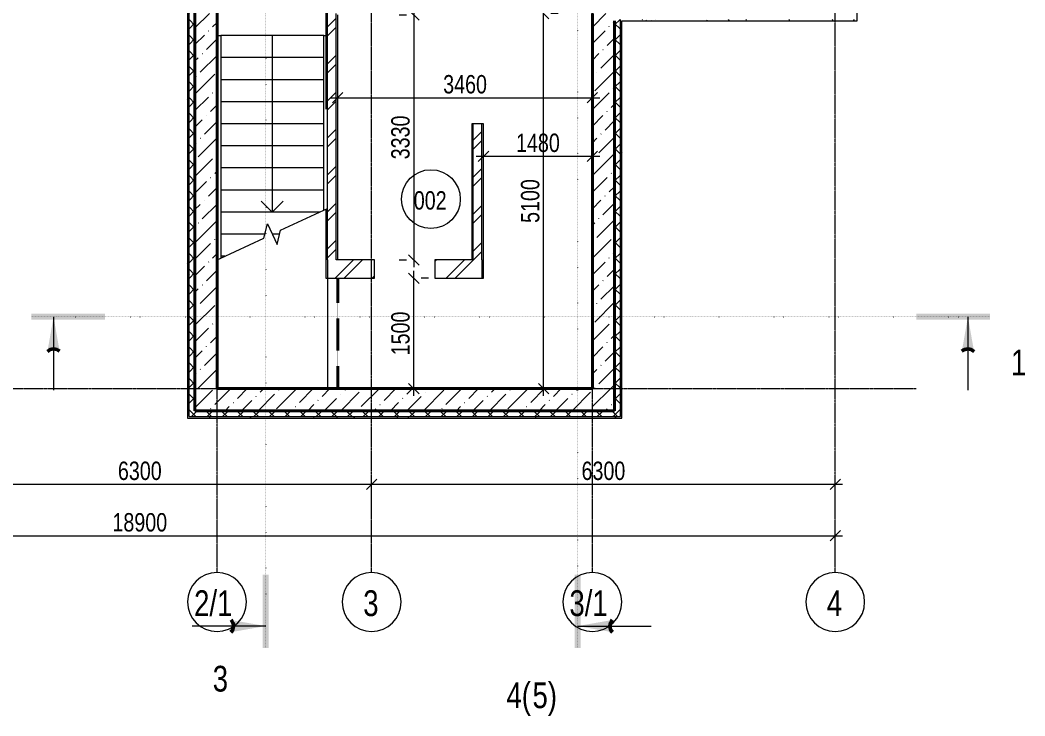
# Model space of a CAD drawing. Header units: millimetres. Extents: x -4800 to 3395395, y -34112 to 4253698.
# Drawn here: x 7823 to 21477, y -11949 to -2490 of the extents above; entities that cross this region are included whole.
import ezdxf

# ---------------------------------------------------------------- set-up
doc = ezdxf.new("R2010")
doc.units = ezdxf.units.MM
for name, pattern in [('ADSK_Линия разреза', [20, 0, -10, 0, -10]), ('ADSK_Линия сетки', [25, 20, -2.5, 0, -2.5]), ('ADSK_Штриховая_ш3 п1_5', [4.5, 3, -1.5])]:
    doc.linetypes.add(name, pattern=pattern)
for name, color, linetype, lineweight in [('Лестницы', 7, 'Continuous', 18), ('Марки помещений', 7, 'Continuous', 20), ('Ограждение', 7, 'Continuous', 18), ('Оси', 7, 'Continuous', 9), ('Перекрытие', 7, 'Continuous', 18), ('Размеры', 7, 'Continuous', 9), ('Разрезы', 7, 'Continuous', 9), ('Стены несущие', 7, 'Continuous', 40), ('Стены отделка', 7, 'Continuous', 40), ('Стены перегородки', 7, 'Continuous', 40), ('Стены штриховка', 7, 'Continuous', 40), ('Стрелки вверх', 7, 'Continuous', 18)]:
    doc.layers.add(name, color=color, linetype=linetype, lineweight=lineweight)
doc.layers.add('Линии разделители', color=4, linetype='ADSK_Штриховая_ш3 п1_5', lineweight=40, true_color=0x00ffff)
doc.styles.add('Century Gothic', font='GOTHIC.TTF', dxfattribs={"width": 0.8, "height": 350})
doc.styles.add('Century Gothic_1', font='GOTHIC.TTF', dxfattribs={"width": 0.8, "height": 250})
doc.dimstyles.new('SK_Основной_2_5', dxfattribs={"dimscale": 304.8, "dimtxt": 261.042067, "dimasz": 0.463911, "dimexe": 0.328084, "dimexo": 0.984252, "dimgap": 0.164042, "dimtad": 1, "dimdec": 3, "dimrnd": 0.001, "dimdsep": 46, "dimtxsty": 'Century Gothic_1', "dimblk1": 'OBLIQUE', "dimblk2": 'OBLIQUE', "dimsah": 1, "dimcen": 0.09, "dimdle": 0.328084, "dimazin": 2, "dimtfac": 1, "dimtdec": 4, "dimtix": 1, "dimtmove": 0, "dimatfit": 3, "dimfxl": 1, "dimtvp": 1, "dimtolj": 1, "dimtzin": 0, "dimlwd": 20, "dimlwe": 20, "dimarcsym": 2})
pattern_1 = [(45, (0, 0), (84.1903, 308.6967), [396.875, -79.375, 3.353, -76.022])]
pattern_2 = [(45, (0, 0), (-251.447, 251.447), []), (45, (0, 381), (-251.447, 251.447), [])]
pattern_3 = [(45, (0, 0), (-106.066, 106.066), []), (135, (0, 0), (-106.066, -106.066), [])]
pattern_4 = [(0, (0, 0), (406.4, 101.6), [33.528, -271.272, 33.528, -271.272, -1625.6]), (0, (0, 0), (406.4, 101.6), [-609.6, 33.528, -576.072, 33.528, -271.272, -711.2]), (0, (0, 0), (406.4, 101.6), [-1524, 33.528, -169.672, 33.528, -474.472]), (120, (152.4, 50.8), (-291.1882, 301.1527), [33.528, -271.272, 33.528, -271.272, -1625.6]), (120, (152.4, 50.8), (-291.1882, 301.1527), [-609.6, 33.528, -576.072, 33.528, -271.272, -711.2]), (120, (152.4, 50.8), (-291.1882, 301.1527), [-1524, 33.528, -169.672, 33.528, -474.472]), (240, (203.2, 254), (-115.2118, -402.7527), [33.528, -271.272, 33.528, -271.272, -1625.6]), (240, (203.2, 254), (-115.2118, -402.7527), [-609.6, 33.528, -576.072, 33.528, -271.272, -711.2]), (240, (203.2, 254), (-115.2118, -402.7527), [-1524, 33.528, -169.672, 33.528, -474.472])]

# ---------------------------------------------------------------- blocks, each defined once
blk = doc.blocks.new('Ограждение - Ограждение-1145531-ПД_КР_О_ПЭ_-01 Подвал')
at = {"layer": 'Ограждение'}
for p, q in [((10500, -2700), (10550, -2700)), ((10500, -2700), (10500, -5750)), ((10550, -2700), (10550, -5726)), ((11950, -2700), (11980, -2700)), ((11950, -5074), (11950, -2700)), ((12000, -5051), (12000, -3700)), ((11950, -5074), (12000, -5051)), ((11950, -5074), (12000, -5051)), ((11950, -5074), (12000, -5051)), ((11950, -5074), (12000, -5051)), ((10500, -5750), (10550, -5726)), ((10500, -5750), (10550, -5726)), ((10500, -5750), (10550, -5726)), ((10500, -5750), (10550, -5726))]:
    blk.add_line(p, q, dxfattribs=at)
blk = doc.blocks.new('Ось сетки - Круг_Ø8 мм-6577-ПД_КР_О_ПЭ_-01 Подвал')
at = {"layer": 'Оси', "lineweight": 20}
for start, end in [(360, 180), (180, 360)]:
    blk.add_arc((0, 0), 4, start, end, dxfattribs=at)
blk = doc.blocks.new('Разрез - Номер вида сзади_3_5 мм-64069-ПД_КР_О_ПЭ_-01 Подвал')
at = {"layer": 'Разрезы'}
blk.add_hatch(color=256, dxfattribs=at).paths.add_polyline_path([(10, 0.4), (10, -0.4), (0, -0.4), (0, 0.4)], flags=0)
h = blk.add_hatch(color=256, dxfattribs=at)
edge = h.paths.add_edge_path(flags=0)
edge.add_line((2.17, -4.71), (3, 0))
edge.add_line((3, 0), (3.82, -4.67))
edge.add_arc((3.02, -5.62), 1.24, 49.4419, 133.142)
at = {"layer": 'Разрезы', "lineweight": 20}
blk.add_line((3, 0), (3, -10), dxfattribs=at)
at = {"layer": 'Разрезы', "lineweight": 50}
blk.add_arc((3.02, -5.62), 1.24, 49.4419, 133.142, dxfattribs=at)
blk = doc.blocks.new('Разрез - Номер вида и Номер листа спереди_3_5 мм-64073-ПД_КР_О_ПЭ_-01 Подвал')
at = {"layer": 'Разрезы'}
blk.add_hatch(color=256, dxfattribs=at).paths.add_polyline_path([(10, 0.4), (10, -0.4), (0, -0.4), (0, 0.4)], flags=0)
h = blk.add_hatch(color=256, dxfattribs=at)
edge = h.paths.add_edge_path(flags=0)
edge.add_line((2.17, -4.71), (3, 0))
edge.add_line((3, 0), (3.82, -4.67))
edge.add_arc((3.02, -5.62), 1.24, 49.4419, 133.142)
at = {"layer": 'Разрезы', "lineweight": 20}
blk.add_line((3, 0), (3, -10), dxfattribs=at)
at = {"layer": 'Разрезы', "lineweight": 50}
blk.add_arc((3.02, -5.62), 1.24, 49.4419, 133.142, dxfattribs=at)
blk = doc.blocks.new('Разрез - Номер вида и Номер листа сзади_3_5 мм-64071-ПД_КР_О_ПЭ_-01 Подвал')
at = {"layer": 'Разрезы'}
blk.add_hatch(color=256, dxfattribs=at).paths.add_polyline_path([(10, 0.4), (10, -0.4), (0, -0.4), (0, 0.4)], flags=0)
h = blk.add_hatch(color=256, dxfattribs=at)
edge = h.paths.add_edge_path(flags=0)
edge.add_line((2.17, -4.71), (3, 0))
edge.add_line((3, 0), (3.82, -4.67))
edge.add_arc((3.02, -5.62), 1.24, 49.4419, 133.142)
at = {"layer": 'Разрезы', "lineweight": 20}
blk.add_line((3, 0), (3, -10), dxfattribs=at)
at = {"layer": 'Разрезы', "lineweight": 50}
blk.add_arc((3.02, -5.62), 1.24, 49.4419, 133.142, dxfattribs=at)
blk = doc.blocks.new('_Oblique')
at = {"color": 0, "linetype": 'ByBlock', "lineweight": -2}
blk.add_line((-0.5, -0.5), (0.5, 0.5), dxfattribs=at)
blk = doc.blocks.new('DIMBLOCK2-ПД_КР_О_ПЭ_-01 Подвал')
at = {"layer": 'Defpoints', "color": 0, "transparency": 16777216}
for p in [(6300, -8700), (12600, -8700), (12600, -8800)]:
    blk.add_point(p, dxfattribs=at)
at = {"layer": 'Размеры', "color": 0, "lineweight": 20, "transparency": 16777216}
for p, q in [((6200, -8800), (12700, -8800)), ((6300, -9000), (6300, -8900)), ((12600, -9000), (12600, -8900))]:
    blk.add_line(p, q, dxfattribs=at)
at = {"layer": 'Размеры', "color": 0, "lineweight": 20, "transparency": 16777216, "xscale": 141.4, "yscale": 141.4, "zscale": 141.4, "rotation": 180}
blk.add_blockref('_Oblique', (6300, -8800), dxfattribs=at)
at = {"layer": 'Размеры', "color": 0, "lineweight": 20, "transparency": 16777216, "xscale": 141.4, "yscale": 141.4, "zscale": 141.4}
blk.add_blockref('_Oblique', (12600, -8800), dxfattribs=at)
at = {"layer": 'Размеры', "color": 0, "lineweight": 20, "transparency": 16777216, "insert": (9450, -8619), "char_height": 250, "attachment_point": 5, "style": 'Century Gothic_1'}
blk.add_mtext('\\A1;6300', dxfattribs=at)
blk = doc.blocks.new('DIMBLOCK3-ПД_КР_О_ПЭ_-01 Подвал')
at = {"layer": 'Defpoints', "color": 0, "transparency": 16777216}
for p in [(12600, -8700), (18900, -8700), (18900, -8800)]:
    blk.add_point(p, dxfattribs=at)
at = {"layer": 'Размеры', "color": 0, "lineweight": 20, "transparency": 16777216}
for p, q in [((12500, -8800), (19000, -8800)), ((12600, -9000), (12600, -8900)), ((18900, -9000), (18900, -8900))]:
    blk.add_line(p, q, dxfattribs=at)
at = {"layer": 'Размеры', "color": 0, "lineweight": 20, "transparency": 16777216, "xscale": 141.4, "yscale": 141.4, "zscale": 141.4, "rotation": 180}
blk.add_blockref('_Oblique', (12600, -8800), dxfattribs=at)
at = {"layer": 'Размеры', "color": 0, "lineweight": 20, "transparency": 16777216, "xscale": 141.4, "yscale": 141.4, "zscale": 141.4}
blk.add_blockref('_Oblique', (18900, -8800), dxfattribs=at)
at = {"layer": 'Размеры', "color": 0, "lineweight": 20, "transparency": 16777216, "insert": (15750, -8619), "char_height": 250, "attachment_point": 5, "style": 'Century Gothic_1'}
blk.add_mtext('\\A1;6300', dxfattribs=at)
blk = doc.blocks.new('DIMBLOCK4-ПД_КР_О_ПЭ_-01 Подвал')
at = {"layer": 'Defpoints', "color": 0, "transparency": 16777216}
for p in [(0, -9400), (18900, -9400), (18900, -9500)]:
    blk.add_point(p, dxfattribs=at)
at = {"layer": 'Размеры', "color": 0, "lineweight": 20, "transparency": 16777216}
for p, q in [((-100, -9500), (19000, -9500)), ((0, -9700), (0, -9600)), ((18900, -9700), (18900, -9600))]:
    blk.add_line(p, q, dxfattribs=at)
at = {"layer": 'Размеры', "color": 0, "lineweight": 20, "transparency": 16777216, "xscale": 141.4, "yscale": 141.4, "zscale": 141.4, "rotation": 180}
blk.add_blockref('_Oblique', (0, -9500), dxfattribs=at)
at = {"layer": 'Размеры', "color": 0, "lineweight": 20, "transparency": 16777216, "xscale": 141.4, "yscale": 141.4, "zscale": 141.4}
blk.add_blockref('_Oblique', (18900, -9500), dxfattribs=at)
at = {"layer": 'Размеры', "color": 0, "lineweight": 20, "transparency": 16777216, "insert": (9450, -9319), "char_height": 250, "attachment_point": 5, "style": 'Century Gothic_1'}
blk.add_mtext('\\A1;18900', dxfattribs=at)
blk = doc.blocks.new('DIMBLOCK16-ПД_КР_О_ПЭ_-01 Подвал')
at = {"layer": 'Defpoints', "color": 0, "transparency": 16777216}
for p in [(12140, -3445), (15600, -3445), (15600, -3545)]:
    blk.add_point(p, dxfattribs=at)
at = {"layer": 'Размеры', "color": 0, "lineweight": 20, "transparency": 16777216}
for p, q in [((12040, -3545), (15700, -3545)), ((12140, -3745), (12140, -3645)), ((15600, -3745), (15600, -3645))]:
    blk.add_line(p, q, dxfattribs=at)
at = {"layer": 'Размеры', "color": 0, "lineweight": 20, "transparency": 16777216, "xscale": 141.4, "yscale": 141.4, "zscale": 141.4, "rotation": 180}
blk.add_blockref('_Oblique', (12140, -3545), dxfattribs=at)
at = {"layer": 'Размеры', "color": 0, "lineweight": 20, "transparency": 16777216, "xscale": 141.4, "yscale": 141.4, "zscale": 141.4}
blk.add_blockref('_Oblique', (15600, -3545), dxfattribs=at)
at = {"layer": 'Размеры', "color": 0, "lineweight": 20, "transparency": 16777216, "insert": (13870, -3364), "char_height": 250, "attachment_point": 5, "style": 'Century Gothic_1'}
blk.add_mtext('\\A1;3460', dxfattribs=at)
blk = doc.blocks.new('DIMBLOCK17-ПД_КР_О_ПЭ_-01 Подвал')
at = {"layer": 'Defpoints', "color": 0, "transparency": 16777216}
for p in [(14837, -2400), (14937, -2400), (14837, -7500)]:
    blk.add_point(p, dxfattribs=at)
at = {"layer": 'Размеры', "color": 0, "lineweight": 20, "transparency": 16777216}
for p, q in [((14937, -7600), (14937, -2300)), ((15137, -2400), (15037, -2400)), ((15137, -7500), (15037, -7500))]:
    blk.add_line(p, q, dxfattribs=at)
at = {"layer": 'Размеры', "color": 0, "lineweight": 20, "transparency": 16777216, "xscale": 141.4, "yscale": 141.4, "zscale": 141.4}
for p, rotation in [((14937, -2400), 90), ((14937, -7500), 270)]:
    blk.add_blockref('_Oblique', p, dxfattribs=dict(at, rotation=rotation))
at = {"layer": 'Размеры', "color": 0, "lineweight": 20, "transparency": 16777216, "insert": (14756, -4950), "char_height": 250, "attachment_point": 5, "rotation": 90, "style": 'Century Gothic_1'}
blk.add_mtext('\\A1;5100', dxfattribs=at)
blk = doc.blocks.new('SK_Марка_Помещение_ОдноЗначение - Номер-247393-ПД_КР_О_ПЭ_-01 Подвал')
at = {"layer": 'Марки помещений'}
blk.add_circle((0, 0), 4, dxfattribs=at)
blk = doc.blocks.new('DIMBLOCK24-ПД_КР_О_ПЭ_-01 Подвал')
at = {"layer": 'Defpoints', "color": 0, "transparency": 16777216}
for p in [(14120, -4241), (15600, -4241), (15600, -4341)]:
    blk.add_point(p, dxfattribs=at)
at = {"layer": 'Размеры', "color": 0, "lineweight": 20, "transparency": 16777216}
for p, q in [((14020, -4341), (15700, -4341)), ((14120, -4541), (14120, -4441)), ((15600, -4541), (15600, -4441))]:
    blk.add_line(p, q, dxfattribs=at)
at = {"layer": 'Размеры', "color": 0, "lineweight": 20, "transparency": 16777216, "xscale": 141.4, "yscale": 141.4, "zscale": 141.4, "rotation": 180}
blk.add_blockref('_Oblique', (14120, -4341), dxfattribs=at)
at = {"layer": 'Размеры', "color": 0, "lineweight": 20, "transparency": 16777216, "xscale": 141.4, "yscale": 141.4, "zscale": 141.4}
blk.add_blockref('_Oblique', (15600, -4341), dxfattribs=at)
at = {"layer": 'Размеры', "color": 0, "lineweight": 20, "transparency": 16777216, "insert": (14860, -4160), "char_height": 250, "attachment_point": 5, "style": 'Century Gothic_1'}
blk.add_mtext('\\A1;1480', dxfattribs=at)
blk = doc.blocks.new('DIMBLOCK25-ПД_КР_О_ПЭ_-01 Подвал')
at = {"layer": 'Defpoints', "color": 0, "transparency": 16777216}
for p in [(13074, -6000), (13174, -6000), (13074, -7500)]:
    blk.add_point(p, dxfattribs=at)
at = {"layer": 'Размеры', "color": 0, "lineweight": 20, "transparency": 16777216}
for p, q in [((13174, -7600), (13174, -5900)), ((13374, -6000), (13274, -6000)), ((13374, -7500), (13274, -7500))]:
    blk.add_line(p, q, dxfattribs=at)
at = {"layer": 'Размеры', "color": 0, "lineweight": 20, "transparency": 16777216, "xscale": 141.4, "yscale": 141.4, "zscale": 141.4}
for p, rotation in [((13174, -6000), 90), ((13174, -7500), 270)]:
    blk.add_blockref('_Oblique', p, dxfattribs=dict(at, rotation=rotation))
at = {"layer": 'Размеры', "color": 0, "lineweight": 20, "transparency": 16777216, "insert": (12993, -6750), "char_height": 250, "attachment_point": 5, "rotation": 90, "style": 'Century Gothic_1'}
blk.add_mtext('\\A1;1500', dxfattribs=at)
blk = doc.blocks.new('DIMBLOCK26-ПД_КР_О_ПЭ_-01 Подвал')
at = {"layer": 'Defpoints', "color": 0, "transparency": 16777216}
for p in [(13274, -2420), (13174, -5750), (13274, -5750)]:
    blk.add_point(p, dxfattribs=at)
at = {"layer": 'Размеры', "color": 0, "lineweight": 20, "transparency": 16777216}
for p, q in [((13174, -2320), (13174, -5850)), ((12974, -2420), (13074, -2420)), ((12974, -5750), (13074, -5750))]:
    blk.add_line(p, q, dxfattribs=at)
at = {"layer": 'Размеры', "color": 0, "lineweight": 20, "transparency": 16777216, "xscale": 141.4, "yscale": 141.4, "zscale": 141.4}
for p, rotation in [((13174, -2420), 90), ((13174, -5750), 270)]:
    blk.add_blockref('_Oblique', p, dxfattribs=dict(at, rotation=rotation))
at = {"layer": 'Размеры', "color": 0, "lineweight": 20, "transparency": 16777216, "insert": (12993, -4085), "char_height": 250, "attachment_point": 5, "rotation": 90, "style": 'Century Gothic_1'}
blk.add_mtext('\\A1;3330', dxfattribs=at)

msp = doc.modelspace()

# ---------------------------------------------------------------- hatches: boundary and pattern name
at = {"layer": 'Стены штриховка', "lineweight": 9}
h = msp.add_hatch(dxfattribs=at)
h.set_pattern_fill('FP_6', color=256, style=0, pattern_type=2)
h.set_pattern_definition(pattern_4)
h.paths.add_polyline_path([(10100, -7880), (10120, -7880), (10120, -300), (10100, -300), (10100, -7800)], flags=0)
h = msp.add_hatch(dxfattribs=at)
h.set_pattern_fill('FP_5', color=256, style=0, pattern_type=2)
h.set_pattern_definition(pattern_3)
h.paths.add_polyline_path([(10120, -7800), (10200, -7800), (10200, -280), (10120, -280), (10120, -5706.1667)], flags=0)
h = msp.add_hatch(dxfattribs=at)
h.set_pattern_fill('FP_1', color=256, style=0, pattern_type=2)
h.set_pattern_definition(pattern_1)
h.paths.add_polyline_path([(10500, -7500), (10500, -2400), (10200, -2400), (10200, -7500)], flags=0)
h = msp.add_hatch(dxfattribs=at)
h.set_pattern_fill('FP_2', color=256, style=0, pattern_type=2)
h.set_pattern_definition(pattern_2)
h.paths.add_polyline_path([(12000, -5750), (12120, -5750), (12120, -2400), (12000, -2400), (12000, -5706.1667)], flags=0)
h = msp.add_hatch(dxfattribs=at)
h.set_pattern_fill('FP_1', color=256, style=0, pattern_type=2)
h.set_pattern_definition(pattern_1)
h.paths.add_polyline_path([(15900, -7500), (15900, -2400), (15600, -2400), (15600, -7500)], flags=0)
h = msp.add_hatch(dxfattribs=at)
h.set_pattern_fill('FP_5', color=256, style=0, pattern_type=2)
h.set_pattern_definition(pattern_3)
h.paths.add_polyline_path([(15980, -7880), (15980, -2480), (15900, -2480), (15900, -7880)], flags=0)
h = msp.add_hatch(dxfattribs=at)
h.set_pattern_fill('FP_6', color=256, style=0, pattern_type=2)
h.set_pattern_definition(pattern_4)
h.paths.add_polyline_path([(19200, -2500), (19200, -2480), (15980, -2480), (15980, -2500), (16964.1418, -2500)], flags=0)
h = msp.add_hatch(dxfattribs=at)
h.set_pattern_fill('FP_6', color=256, style=0, pattern_type=2)
h.set_pattern_definition(pattern_4)
h.paths.add_polyline_path([(16000, -7900), (16000, -2500), (15980, -2500), (15980, -7900)], flags=0)
h = msp.add_hatch(dxfattribs=at)
h.set_pattern_fill('FP_2', color=256, style=0, pattern_type=2)
h.set_pattern_definition(pattern_2)
h.paths.add_polyline_path([(14100, -5750), (14100, -3900), (13980, -3900), (13980, -5750), (14090.3483, -5750)], flags=0)
h = msp.add_hatch(dxfattribs=at)
h.set_pattern_fill('FP_2', color=256, style=0, pattern_type=2)
h.set_pattern_definition(pattern_2)
h.paths.add_polyline_path([(12640, -6000), (12640, -5750), (12000, -5750), (12000, -6000)], flags=0)
h.paths.add_polyline_path([(14090.3483, -6000), (14100, -6000), (14100, -5750), (13460, -5750), (13460, -6000)], flags=0)
h = msp.add_hatch(dxfattribs=at)
h.set_pattern_fill('FP_1', color=256, style=0, pattern_type=2)
h.set_pattern_definition(pattern_1)
h.paths.add_polyline_path([(10200, -7800), (15900, -7800), (15900, -7500), (10200, -7500)], flags=0)
h = msp.add_hatch(dxfattribs=at)
h.set_pattern_fill('FP_6', color=256, style=0, pattern_type=2)
h.set_pattern_definition(pattern_4)
h.paths.add_polyline_path([(10100, -7900), (15980, -7900), (15980, -7880), (10100, -7880)], flags=0)
h = msp.add_hatch(dxfattribs=at)
h.set_pattern_fill('FP_5', color=256, style=0, pattern_type=2)
h.set_pattern_definition(pattern_3)
h.paths.add_polyline_path([(10120, -7880), (15900, -7880), (15900, -7800), (10120, -7800)], flags=0)

# ---------------------------------------------------------------- linework, layer by layer
at = {"layer": 'Лестницы'}
for p, q in [((11949.6, -2700), (10550.4, -2700)), ((11949.6, -2700), (10550.4, -2700)), ((11949.6, -3000), (10550.4, -3000)), ((11949.6, -3000), (10550.4, -3000)), ((11949.6, -3300), (10550.4, -3300)), ((11949.6, -3300), (10550.4, -3300)), ((11949.6, -3600), (10550.4, -3600)), ((11949.6, -3600), (10550.4, -3600)), ((11949.6, -3900), (10550.4, -3900)), ((11949.6, -3900), (10550.4, -3900)), ((11949.6, -4200), (10550.4, -4200)), ((11949.6, -4200), (10550.4, -4200)), ((11949.6, -4500), (10550.4, -4500)), ((11949.6, -4500), (10550.4, -4500)), ((11949.6, -4800), (10550.4, -4800)), ((11949.6, -4800), (10550.4, -4800)), ((11893.9295, -5100), (10550.4, -5100)), ((11893.9295, -5100), (10550.4, -5100)), ((11363.2885, -5347.442), (11949.6, -5074.0404)), ((11136.7115, -5453.0965), (11183.9659, -5258.6587)), ((11183.9659, -5258.6587), (11316.0341, -5541.8798)), ((11149.6156, -5400), (10550.4, -5400)), ((11149.6156, -5400), (10550.4, -5400)), ((10550.4, -5726.4981), (11136.7115, -5453.0965)), ((11350.5153, -5400), (11249.8744, -5400)), ((11350.5153, -5400), (11249.8744, -5400)), ((11316.0341, -5541.8798), (11363.2885, -5347.442)), ((10607.2253, -5700), (10550.4, -5700)), ((10607.2253, -5700), (10550.4, -5700))]:
    msp.add_line(p, q, dxfattribs=at)
at = {"layer": 'Линии разделители', "color": 171, "true_color": 0x8080ff}
msp.add_line((12140, -6000), (12140, -7500), dxfattribs=at)
at = {"layer": 'Оси', "linetype": 'ADSK_Линия сетки'}
for p, q in [((10500, -10000), (10500, 23000)), ((12600, -10000), (12600, 23000)), ((15600, -10000), (15600, 23000)), ((18900, -10000), (18900, 23000)), ((-4000, -7500), (20000, -7500))]:
    msp.add_line(p, q, dxfattribs=at)
at = {"layer": 'Перекрытие'}
msp.add_line((12000, -6000), (12000, -7500), dxfattribs=at)
at = {"layer": 'Разрезы', "linetype": 'ADSK_Линия разреза'}
for p, q in [((15400, 23004.5573), (15400, -11028.0871)), ((11160.7045, 2999.6347), (11160.7045, -11028.0871)), ((7978.0671, -6522.8749), (21003.2027, -6522.8749))]:
    msp.add_line(p, q, dxfattribs=at)
at = {"layer": 'Стены несущие'}
for p, q in [((10200, -7800), (10200, 0)), ((10500, -7500), (10500, 0)), ((15600, -2400), (15600, -7500)), ((15900, -7800), (15900, -2500)), ((15600, -7500), (10500, -7500)), ((10200, -7800), (15900, -7800))]:
    msp.add_line(p, q, dxfattribs=at)
at = {"layer": 'Стены отделка', "color": 8, "lineweight": 18, "true_color": 0x808080}
for p, q in [((19200, -2500), (19200, 21300)), ((10100, -300), (10100, -7900)), ((16000, -7900), (16000, -2500)), ((16000, -2500), (19200, -2500)), ((10100, -7900), (16000, -7900))]:
    msp.add_line(p, q, dxfattribs=at)
at = {"layer": 'Стены отделка', "color": 8, "lineweight": 9, "true_color": 0x808080}
for p, q in [((11980, -2260), (11980, -3700.6096)), ((12140, -5750), (12140, -2420)), ((13960, -3900), (13960, -5750)), ((13980, -3900), (13960, -3900)), ((14120, -3900), (14100, -3900)), ((14120, -6000), (14120, -3900)), ((11980, -5059.8647), (11980, -6000)), ((11980, -6000), (12000, -6000)), ((14100, -6000), (14120, -6000))]:
    msp.add_line(p, q, dxfattribs=at)
at = {"layer": 'Стены отделка', "lineweight": 18}
for p, q in [((12000, -5750), (12000, -2280)), ((12120, -5750), (12120, -2400)), ((14100, -3900), (13980, -3900)), ((13980, -5750), (13980, -3900)), ((14100, -5750), (14100, -3900))]:
    msp.add_line(p, q, dxfattribs=at)
at = {"layer": 'Стены перегородки', "lineweight": 18}
for p, q in [((12000, -5750), (12000, -6000)), ((12640, -5750), (12120, -5750)), ((12640, -6000), (12640, -5750)), ((13460, -5750), (13460, -6000)), ((13980, -5750), (13460, -5750)), ((14100, -5750), (14100, -6000)), ((12000, -6000), (12640, -6000)), ((13460, -6000), (14100, -6000))]:
    msp.add_line(p, q, dxfattribs=at)
at = {"layer": 'Стены штриховка', "lineweight": 18}
for p, q in [((10120, -7880), (10120, -280)), ((15980, -7880), (15980, -2480)), ((10120, -7880), (15980, -7880))]:
    msp.add_line(p, q, dxfattribs=at)
at = {"layer": 'Стрелки вверх'}
for p, q in [((11250, -2700), (11250, -3000)), ((11250, -3000), (11250, -3300)), ((11250, -3300), (11250, -3600)), ((11250, -3600), (11250, -3900)), ((11250, -3900), (11250, -4200)), ((11250, -4200), (11250, -4500)), ((11250, -4500), (11250, -4800)), ((11250, -4800), (11250, -5100)), ((11250, -5100.2693), (11100, -4950.2693)), ((11250, -5100.2693), (11400, -4950.2693)), ((11250, -5100), (11250, -5100.2693))]:
    msp.add_line(p, q, dxfattribs=at)

# ---------------------------------------------------------------- block references
at = {"layer": 'Марки помещений', "xscale": 99.99999999999993, "yscale": 99.99999999999993, "zscale": 99.99999999999993}
msp.add_blockref('SK_Марка_Помещение_ОдноЗначение - Номер-247393-ПД_КР_О_ПЭ_-01 Подвал', (13405.6697, -4924.0182), dxfattribs=at)
at = {"layer": 'Ограждение'}
msp.add_blockref('Ограждение - Ограждение-1145531-ПД_КР_О_ПЭ_-01 Подвал', (0, 0), dxfattribs=at)
at = {"layer": 'Оси', "lineweight": 20, "xscale": 99.99999999999993, "yscale": 99.99999999999993, "zscale": 99.99999999999993}
for p in [(10500, -10400), (12600, -10400), (15600, -10400), (18900, -10400)]:
    msp.add_blockref('Ось сетки - Круг_Ø8 мм-6577-ПД_КР_О_ПЭ_-01 Подвал', p, dxfattribs=at)
at = {"layer": 'Разрезы', "lineweight": 50, "xscale": 99.99999999999993, "yscale": 99.99999999999993, "zscale": 99.99999999999993}
msp.add_blockref('Разрез - Номер вида и Номер листа спереди_3_5 мм-64073-ПД_КР_О_ПЭ_-01 Подвал', (7978.0671, -6522.8749), dxfattribs=at)
at = {"layer": 'Разрезы', "lineweight": 50, "extrusion": (0, 0, -1), "xscale": 99.99999999999993, "yscale": 99.99999999999993, "zscale": 99.99999999999993}
msp.add_blockref('Разрез - Номер вида сзади_3_5 мм-64069-ПД_КР_О_ПЭ_-01 Подвал', (-21003.2027, -6522.8749), dxfattribs=at)
at = {"layer": 'Разрезы', "lineweight": 50, "extrusion": (0, 0, -1), "xscale": 99.99999999999993, "yscale": 99.99999999999993, "zscale": 99.99999999999993, "rotation": 90.00000000000053}
msp.add_blockref('Разрез - Номер вида сзади_3_5 мм-64069-ПД_КР_О_ПЭ_-01 Подвал', (-11160.7045, -11028.0871), dxfattribs=at)
at = {"layer": 'Разрезы', "lineweight": 50, "xscale": 99.99999999999993, "yscale": 99.99999999999993, "zscale": 99.99999999999993, "rotation": 89.99999999999947}
msp.add_blockref('Разрез - Номер вида и Номер листа сзади_3_5 мм-64071-ПД_КР_О_ПЭ_-01 Подвал', (15400, -11028.0871), dxfattribs=at)

# ---------------------------------------------------------------- texts
at = {"layer": 'Марки помещений', "lineweight": 9, "insert": (13172.8701, -4816.0883), "char_height": 250, "width": 557.9745, "attachment_point": 1, "style": 'Century Gothic_1'}
msp.add_mtext('002', dxfattribs=at)
at = {"layer": 'Оси', "char_height": 350, "attachment_point": 1, "style": 'Century Gothic'}
for s, insert, width in [('2/1', (10187.9285, -10241.9302), 750.3795), ('\\fCentury Gothic|b0|i0|c204|p34|;\\W.8;3', (12486.3285, -10241.9302), 269.367), ('3/1', (15287.9285, -10241.9302), 750.3795), ('\\fCentury Gothic|b0|i0|c204|p34|;\\W.8;4', (18786.3285, -10241.9302), 269.367)]:
    msp.add_mtext(s, dxfattribs=dict(at, insert=insert, width=width))
at = {"layer": 'Разрезы', "char_height": 350, "attachment_point": 1, "style": 'Century Gothic'}
for s, insert, width in [('\\fCentury Gothic|b0|i0|c204|p34|;\\W.8;1', (21287.4985, -6970.5727), 269.367), ('\\fCentury Gothic|b0|i0|c204|p34|;\\W.8;3', (10440.9858, -11268.3621), 269.367), ('4(', (14431.8813, -11494.0102), 429.7045), ('5)', (14786.423, -11494.0102), 442.5315)]:
    msp.add_mtext(s, dxfattribs=dict(at, insert=insert, width=width))

# ---------------------------------------------------------------- dimensions: what is measured, and where the dimension line sits
at = {"layer": 'Размеры', "lineweight": 20}
for base, p1, p2, override, picture, middle in [((13174.2413, -5750), (13274.2262, -2420), (13274.2262, -5750), {"dimpost": '<>', "dimfxl": 3330}, 'DIMBLOCK26-ПД_КР_О_ПЭ_-01 Подвал', (12992.953, -4085)), ((14937.3998, -2400), (14837.4149, -7500), (14837.4149, -2400), {"dimpost": '<>', "dimfxl": 5100}, 'DIMBLOCK17-ПД_КР_О_ПЭ_-01 Подвал', (14756.1116, -4950)), ((13174.2413, -6000), (13074.2564, -7500), (13074.2564, -6000), {"dimpost": '<>', "dimfxl": 1500}, 'DIMBLOCK25-ПД_КР_О_ПЭ_-01 Подвал', (12992.953, -6750))]:
    dim = msp.add_linear_dim(base=base, p1=p1, p2=p2, angle=90, dimstyle='SK_Основной_2_5', override=override, dxfattribs=at)
    dim.commit()
    dim.dimension.update_dxf_attribs({"geometry": picture, "text_midpoint": middle})
for base, p1, p2, override, picture, middle in [((15600, -3545.2379), (12140, -3445.253), (15600, -3445.253), {"dimpost": '<>', "dimfxl": 3460}, 'DIMBLOCK16-ПД_КР_О_ПЭ_-01 Подвал', (13870, -3363.9497)), ((15600, -4341.3404), (14120, -4241.3555), (15600, -4241.3555), {"dimpost": '<>', "dimfxl": 1480}, 'DIMBLOCK24-ПД_КР_О_ПЭ_-01 Подвал', (14860, -4160.0521)), ((12600, -8800), (6300, -8700.0151), (12600, -8700.0151), {"dimpost": '<>', "dimfxl": 6300}, 'DIMBLOCK2-ПД_КР_О_ПЭ_-01 Подвал', (9450, -8618.7118)), ((18900, -8800), (12600, -8700.0151), (18900, -8700.0151), {"dimpost": '<>', "dimfxl": 6300}, 'DIMBLOCK3-ПД_КР_О_ПЭ_-01 Подвал', (15750, -8618.7118)), ((18900, -9500), (0, -9400.0151), (18900, -9400.0151), {"dimpost": '<>', "dimfxl": 18900}, 'DIMBLOCK4-ПД_КР_О_ПЭ_-01 Подвал', (9450, -9318.7118))]:
    dim = msp.add_linear_dim(base=base, p1=p1, p2=p2, dimstyle='SK_Основной_2_5', override=override, dxfattribs=at)
    dim.commit()
    dim.dimension.update_dxf_attribs({"geometry": picture, "text_midpoint": middle})

doc.saveas('drawing.dxf')
